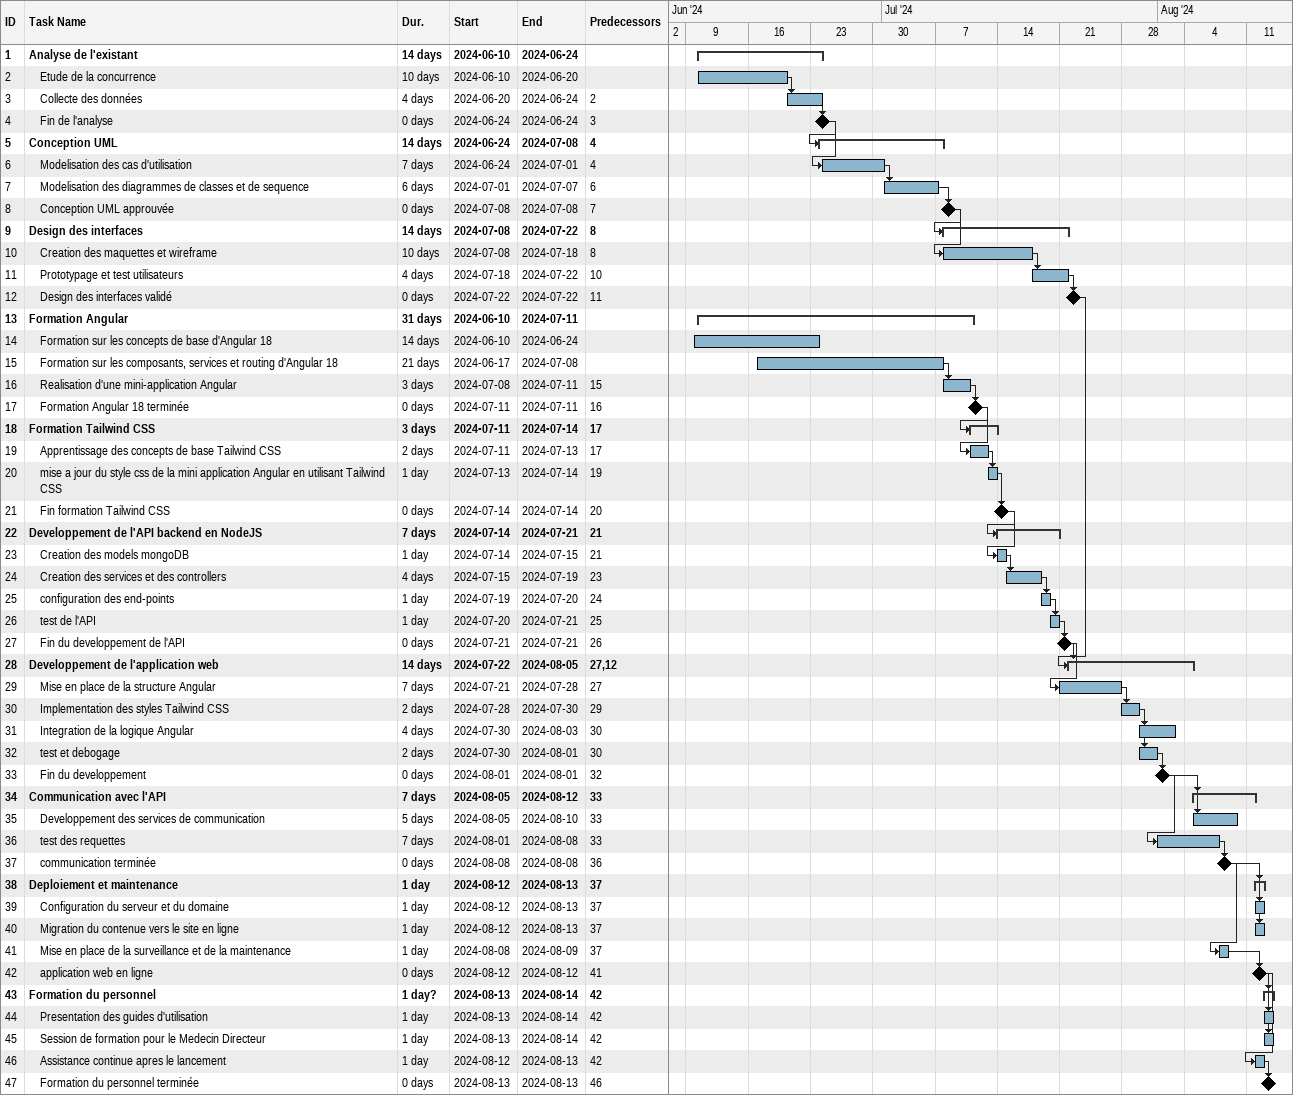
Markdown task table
| ID | Level | Task | Duration | Start | Finish | Predecessors |
|---|---|---|---|---|---|---|
| 1 | 1 | **Analyse de l'existant** | 14d | 2024-06-10 | 2024-06-24 |  |
| 2 | 2 | Etude de la concurrence | 10d | 2024-06-10 | 2024-06-20 |  |
| 3 | 2 | Collecte des données | 4d | 2024-06-20 | 2024-06-24 | 2 |
| 4 | 2 | Fin de l'analyse | 0d | 2024-06-24 | 2024-06-24 | 3 |
| 5 | 1 | **Conception UML** | 14d | 2024-06-24 | 2024-07-08 | 4 |
| 6 | 2 | Modelisation des cas d'utilisation | 7d | 2024-06-24 | 2024-07-01 | 4 |
| 7 | 2 | Modelisation des diagrammes de classes et de sequence | 6d | 2024-07-01 | 2024-07-07 | 6 |
| 8 | 2 | Conception UML approuvée | 0d | 2024-07-08 | 2024-07-08 | 7 |
| 9 | 1 | **Design des interfaces** | 14d | 2024-07-08 | 2024-07-22 | 8 |
| 10 | 2 | Creation des maquettes et wireframe | 10d | 2024-07-08 | 2024-07-18 | 8 |
| 11 | 2 | Prototypage et test utilisateurs | 4d | 2024-07-18 | 2024-07-22 | 10 |
| 12 | 2 | Design des interfaces validé | 0d | 2024-07-22 | 2024-07-22 | 11 |
| 13 | 1 | **Formation Angular** | 31d | 2024-06-10 | 2024-07-11 |  |
| 14 | 2 | Formation sur les concepts de base d'Angular 18 | 14d | 2024-06-10 | 2024-06-24 |  |
| 15 | 2 | Formation sur les composants, services et routing d'Angular 18 | 21d | 2024-06-17 | 2024-07-08 |  |
| 16 | 2 | Realisation d'une mini-application Angular | 3d | 2024-07-08 | 2024-07-11 | 15 |
| 17 | 2 | Formation Angular 18 terminée | 0d | 2024-07-11 | 2024-07-11 | 16 |
| 18 | 1 | **Formation Tailwind CSS** | 3d | 2024-07-11 | 2024-07-14 | 17 |
| 19 | 2 | Apprentissage des concepts de base Tailwind CSS | 2d | 2024-07-11 | 2024-07-13 | 17 |
| 20 | 2 | mise a jour du style css de la mini application Angular en utilisant Tailwind CSS | 1d | 2024-07-13 | 2024-07-14 | 19 |
| 21 | 2 | Fin formation Tailwind CSS | 0d | 2024-07-14 | 2024-07-14 | 20 |
| 22 | 1 | **Developpement de l'API backend en NodeJS** | 7d | 2024-07-14 | 2024-07-21 | 21 |
| 23 | 2 | Creation des models mongoDB | 1d | 2024-07-14 | 2024-07-15 | 21 |
| 24 | 2 | Creation des services et des controllers | 4d | 2024-07-15 | 2024-07-19 | 23 |
| 25 | 2 | configuration des end-points | 1d | 2024-07-19 | 2024-07-20 | 24 |
| 26 | 2 | test de l'API | 1d | 2024-07-20 | 2024-07-21 | 25 |
| 27 | 2 | Fin du developpement de l'API | 0d | 2024-07-21 | 2024-07-21 | 26 |
| 28 | 1 | **Developpement de l'application web** | 14d | 2024-07-22 | 2024-08-05 | 27, 12 |
| 29 | 2 | Mise en place de la structure Angular | 7d | 2024-07-21 | 2024-07-28 | 27 |
| 30 | 2 | Implementation des styles Tailwind CSS | 2d | 2024-07-28 | 2024-07-30 | 29 |
| 31 | 2 | Integration de la logique Angular | 4d | 2024-07-30 | 2024-08-03 | 30 |
| 32 | 2 | test et debogage | 2d | 2024-07-30 | 2024-08-01 | 30 |
| 33 | 2 | Fin du developpement | 0d | 2024-08-01 | 2024-08-01 | 32 |
| 34 | 1 | **Communication avec l'API** | 7d | 2024-08-05 | 2024-08-12 | 33 |
| 35 | 2 | Developpement des services de communication | 5d | 2024-08-05 | 2024-08-10 | 33 |
| 36 | 2 | test des requettes | 7d | 2024-08-01 | 2024-08-08 | 33 |
| 37 | 2 | communication terminée | 0d | 2024-08-08 | 2024-08-08 | 36 |
| 38 | 1 | **Deploiement et maintenance** | 1d | 2024-08-12 | 2024-08-13 | 37 |
| 39 | 2 | Configuration du serveur et du domaine | 1d | 2024-08-12 | 2024-08-13 | 37 |
| 40 | 2 | Migration du contenue vers le site en ligne | 1d | 2024-08-12 | 2024-08-13 | 37 |
| 41 | 2 | Mise en place de la surveillance et de la maintenance | 1d | 2024-08-08 | 2024-08-09 | 37 |
| 42 | 2 | application web en ligne | 0d | 2024-08-12 | 2024-08-12 | 41 |
| 43 | 1 | **Formation du personnel** | 1d? | 2024-08-13 | 2024-08-14 | 42 |
| 44 | 2 | Presentation des guides d'utilisation | 1d | 2024-08-13 | 2024-08-14 | 42 |
| 45 | 2 | Session de formation pour le Medecin Directeur | 1d | 2024-08-13 | 2024-08-14 | 42 |
| 46 | 2 | Assistance continue apres le lancement | 1d | 2024-08-12 | 2024-08-13 | 42 |
| 47 | 2 | Formation du personnel terminée | 0d | 2024-08-13 | 2024-08-13 | 46 |
